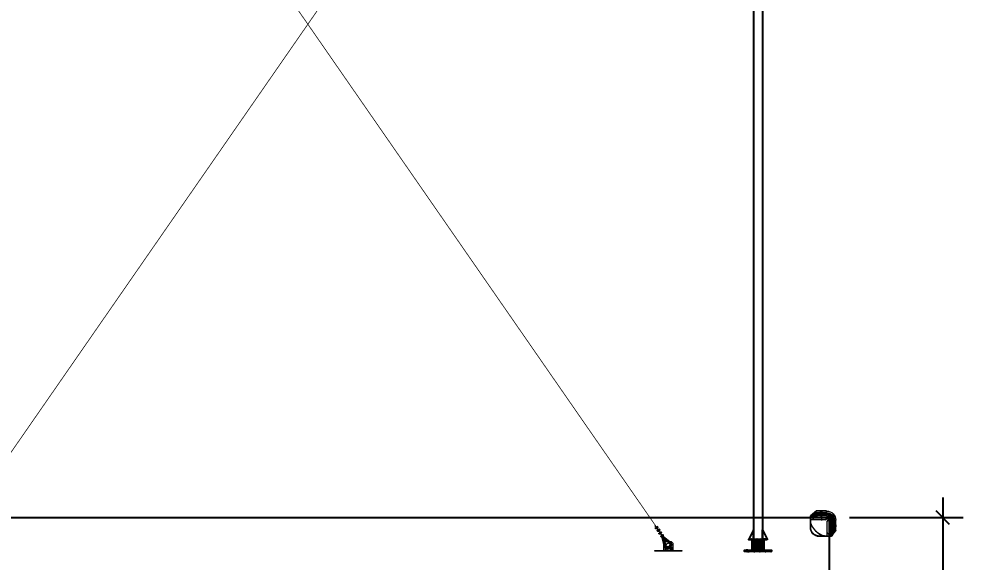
# Model space of a CAD drawing. Header units: millimetres. Extents: x 136606 to 1229059, y 82794 to 127566.
# Drawn here: x 1073406 to 1083883, y 109367 to 115396 of the extents above; entities that cross this region are included whole.
import ezdxf

# ---------------------------------------------------------------- set-up
doc = ezdxf.new("R2010")
doc.units = ezdxf.units.MM
doc.linetypes.add('CENTER', pattern=[0.6, 0.375, -0.075, 0.075, -0.075])
doc.linetypes.add('HIDDEN', pattern=[9.525, 6.35, -3.175])
for name, color, linetype in [('0 @ 1', 7, 'Continuous'), ('HR-pontoon', 161, 'Continuous'), ('护角', 30, 'Continuous'), ('粗实线', 7, 'Continuous')]:
    doc.layers.add(name, color=color, linetype=linetype)
doc.layers.add('扣板', color=7, linetype='Continuous', lineweight=9)
doc.styles.add('hztxt', font='ros1.shx', dxfattribs={"width": 0.8, "bigfont": 'hztxt.shx'})
doc.dimstyles.new('DIM-150', dxfattribs={"dimscale": 150, "dimtxt": 3, "dimasz": 1, "dimexe": 1.5, "dimexo": 1.5, "dimgap": 1, "dimtad": 1, "dimdec": 1, "dimdsep": 46, "dimtxsty": 'hztxt', "dimblk": 'OBLIQUE', "dimcen": 0, "dimdle": 1.5, "dimclrd": 9, "dimclre": 9, "dimclrt": 2, "dimadec": 1, "dimazin": 0, "dimtfac": 1, "dimtdec": 1, "dimtix": 1, "dimtmove": 2, "dimatfit": 3, "dimldrblk": 'ARCHTICK', "dimfxl": 10, "dimtolj": 1, "dimtzin": 0, "dimarcsym": 1})

# ---------------------------------------------------------------- blocks, each defined once
blk = doc.blocks.new('_Oblique')
at = {"color": 0, "linetype": 'ByBlock', "lineweight": -2}
blk.add_line((-0.5, -0.5), (0.5, 0.5), dxfattribs=at)
blk = doc.blocks.new('*D817')
at = {"color": 9, "lineweight": -2, "transparency": 16777216}
for p, q in [((1083658, 110086), (1083658, 106636)), ((1082623, 109861), (1083883, 109861)), ((1082623, 106861), (1083883, 106861))]:
    blk.add_line(p, q, dxfattribs=at)
at = {"layer": 'Defpoints', "color": 0, "transparency": 16777216}
for p in [(1082398, 109861), (1082398, 106861), (1083658, 106861)]:
    blk.add_point(p, dxfattribs=at)
at = {"color": 9, "lineweight": -2, "transparency": 16777216, "xscale": 150, "yscale": 150, "zscale": 150}
for p, rotation in [((1083658, 109861), 90), ((1083658, 106861), 270)]:
    blk.add_blockref('_Oblique', p, dxfattribs=dict(at, rotation=rotation))
at = {"color": 2, "transparency": 16777216, "insert": (1083283, 108361), "char_height": 450, "attachment_point": 5, "rotation": 90, "style": 'hztxt'}
blk.add_mtext('\\A1;3000', dxfattribs=at)
blk = doc.blocks.new('_ArchTick')
at = {"color": 0, "linetype": 'ByBlock', "const_width": 0.15}
blk.add_lwpolyline([(-0.5, -0.5), (0.5, 0.5)], dxfattribs=at)
blk = doc.blocks.new('*U809')
at = {"color": 252}
blk.add_lwpolyline([(-68, 68), (-69, 69)], dxfattribs=at)
blk.add_circle((-68, 68), 1, dxfattribs=at)
blk.add_arc((-38, 38), 42.4, 133.6495, 136.3505, dxfattribs=at)
at = {"layer": '护角', "color": 252, "linetype": 'Continuous', "lineweight": 15}
for p, q in [((-38, 142), (75, 142)), ((-38, 124), (-38, 142)), ((-38, 121), (-38, 124)), ((-38, 124), (95, 124)), ((-38, 112), (-38, 121)), ((-38, 121), (98, 121)), ((-38, 108), (-38, 112)), ((-38, 112), (109, 112)), ((-38, 105), (-38, 108)), ((115, 108), (-38, 108)), ((-38, 105), (115, 105)), ((11, 141), (11, 140)), ((75, 142), (95, 124)), ((98, 124), (78, 140)), ((95, 124), (98, 121)), ((101, 122), (98, 124)), ((98, 121), (109, 112)), ((113, 112), (101, 122)), ((109, 112), (115, 108)), ((118, 107), (113, 112)), ((115, 105), (115, 108)), ((117, 105), (118, 107)), ((117, 105), (135, 90)), ((137, 92), (118, 107)), ((-142, -75), (-142, 38)), ((-124, 38), (-142, 38)), ((-121, 38), (-124, 38)), ((-124, 38), (-124, -95)), ((-112, 38), (-121, 38)), ((-121, 38), (-121, -98)), ((-108, 38), (-112, 38)), ((-112, 38), (-112, -109)), ((-105, 38), (-108, 38)), ((-108, 38), (-108, -115)), ((-105, -115), (-105, 38)), ((-80, 62), (-78, 64)), ((-80, 62), (-71, 53)), ((-78, 64), (-76, 66)), ((-69, 55), (-78, 64)), ((-56, 46), (-76, 66)), ((-71, 53), (-69, 55)), ((-71, 53), (-71, -139)), ((-71, 53), (-68, 53)), ((-58, 44), (-69, 55)), ((-68, -139), (-68, 53)), ((-68, 53), (-42, 24)), ((-64, 78), (-66, 76)), ((-66, 76), (-46, 56)), ((-62, 80), (-64, 78)), ((-64, 78), (-55, 69)), ((-53, 71), (-62, 80)), ((-58, 44), (-56, 46)), ((-53, 71), (-55, 69)), ((-55, 69), (-44, 58)), ((139, 71), (-53, 71)), ((-53, 68), (-53, 71)), ((-53, 68), (139, 68)), ((-24, 42), (-53, 68)), ((-44, 58), (-46, 56)), ((-42, 24), (-42, -139)), ((-24, 42), (139, 42)), ((135, 90), (137, 92)), ((139, 83), (139, 71)), ((139, 83), (142, 83)), ((139, 71), (139, 68)), ((139, 71), (142, 71)), ((139, 68), (139, 42)), ((142, 42), (139, 42)), ((139, 42), (139, -42)), ((142, 71), (142, 83)), ((142, 42), (142, 71)), ((142, -42), (142, 42)), ((-124, -95), (-142, -75)), ((-140, -78), (-124, -98)), ((-121, -98), (-124, -95)), ((-124, -98), (-122, -101)), ((-122, -101), (-112, -113)), ((-112, -109), (-121, -98)), ((142, -42), (139, -42)), ((-108, -115), (-112, -109)), ((-112, -113), (-107, -118)), ((-105, -115), (-108, -115)), ((-105, -117), (-107, -118)), ((-107, -118), (-92, -137)), ((-90, -135), (-105, -117)), ((-90, -135), (-92, -137)), ((-71, -139), (-83, -139)), ((-83, -139), (-83, -142)), ((-83, -142), (-71, -142)), ((-71, -139), (-71, -142)), ((-68, -139), (-71, -139)), ((-71, -142), (-42, -142)), ((-42, -139), (-68, -139)), ((-42, -142), (-42, -139)), ((42, -139), (-42, -139)), ((-42, -142), (42, -142)), ((42, -142), (42, -139))]:
    blk.add_line(p, q, dxfattribs=at)
at = {"layer": '护角', "color": 252, "linetype": 'HIDDEN', "lineweight": 0}
for p, q in [((-38, 119), (101, 119)), ((-38, 119), (-38, 114)), ((-38, 114), (-38, 91)), ((-38, 114), (106, 114)), ((12, 139), (12, 140)), ((12, 139), (12, 139)), ((12, 99), (12, 139)), ((32, 139), (32, 99)), ((67, 102), (67, 110)), ((67, 110), (67, 110)), ((72, 115), (72, 103)), ((72, 115), (101, 115)), ((72, 103), (72, 115)), ((72, 115), (100, 115)), ((72, 115), (72, 115)), ((101, 119), (75, 142)), ((101, 115), (100, 115)), ((106, 114), (101, 119)), ((118, 103), (101, 115)), ((101, 115), (118, 103)), ((134, 91), (106, 114)), ((-119, 38), (-119, -101)), ((-119, 38), (-114, 38)), ((-114, 38), (-114, -106)), ((-114, 38), (-91, 38)), ((-91, 38), (-91, -134)), ((-91, 38), (-86, 38)), ((-86, 38), (-86, -136)), ((-38, 91), (134, 91)), ((-38, 91), (-38, 86)), ((-38, 86), (136, 86)), ((32, 99), (12, 99)), ((12, 49), (13, 50)), ((12, 49), (12, 48)), ((13, 49), (12, 48)), ((12, 48), (12, 48)), ((16, 44), (12, 48)), ((12, 48), (16, 44)), ((13, 48), (12, 48)), ((12, 48), (13, 48)), ((31, 98), (13, 98)), ((13, 49), (13, 50)), ((13, 49), (13, 50)), ((13, 49), (14, 49)), ((14, 49), (13, 49)), ((13, 49), (13, 49)), ((13, 49), (13, 49)), ((13, 49), (14, 49)), ((14, 49), (13, 48)), ((14, 47), (13, 48)), ((14, 47), (13, 48)), ((13, 48), (13, 48)), ((13, 48), (16, 45)), ((14, 47), (14, 47)), ((15, 48), (15, 47)), ((16, 47), (15, 47)), ((15, 47), (15, 46)), ((15, 47), (15, 47)), ((15, 47), (15, 47)), ((16, 47), (15, 47)), ((15, 47), (17, 45)), ((15, 47), (15, 47)), ((15, 47), (15, 47)), ((15, 47), (15, 47)), ((15, 47), (15, 47)), ((15, 47), (15, 47)), ((16, 45), (15, 46)), ((15, 46), (15, 46)), ((16, 45), (15, 46)), ((27, 97), (16, 97)), ((16, 69), (16, 97)), ((27, 69), (16, 69)), ((16, 48), (16, 48)), ((16, 48), (16, 48)), ((18, 47), (16, 48)), ((16, 48), (18, 47)), ((16, 48), (16, 48)), ((16, 47), (16, 48)), ((16, 47), (16, 47)), ((16, 47), (18, 46)), ((18, 46), (16, 47)), ((16, 47), (16, 47)), ((18, 47), (16, 47)), ((16, 47), (18, 47)), ((17, 45), (16, 45)), ((17, 44), (16, 45)), ((16, 44), (16, 45)), ((16, 44), (16, 45)), ((16, 44), (16, 45)), ((16, 45), (16, 45)), ((16, 45), (16, 45)), ((16, 45), (16, 45)), ((16, 44), (16, 44)), ((17, 44), (16, 44)), ((17, 44), (17, 44)), ((18, 47), (18, 47)), ((18, 47), (18, 47)), ((18, 47), (18, 46)), ((18, 47), (18, 46)), ((18, 47), (18, 47)), ((18, 47), (18, 46)), ((18, 46), (18, 46)), ((18, 46), (18, 46)), ((18, 46), (19, 46)), ((18, 46), (18, 46)), ((19, 46), (18, 46)), ((27, 97), (27, 69)), ((67, 71), (67, 102)), ((72, 103), (72, 71)), ((72, 103), (118, 103)), ((72, 68), (72, 71)), ((72, 71), (139, 71)), ((72, 71), (72, 68)), ((137, 81), (99, 43)), ((135, 89), (118, 103)), ((134, 90), (134, 91)), ((140, 88), (136, 86)), ((136, 3), (137, 81)), ((137, 81), (137, 83)), ((142, 83), (137, 83)), ((142, 81), (137, 81)), ((139, 71), (139, 82)), ((139, 68), (139, 71)), ((139, 71), (139, 68)), ((-142, -75), (-119, -101)), ((-139, -12), (-99, -12)), ((-99, -32), (-139, -32)), ((-119, -101), (-114, -106)), ((-103, -72), (-115, -72)), ((-115, -72), (-115, -72)), ((-115, -72), (-115, -101)), ((-115, -72), (-103, -72)), ((-115, -100), (-115, -72)), ((-115, -101), (-115, -100)), ((-115, -101), (-103, -118)), ((-103, -118), (-115, -101)), ((-110, -67), (-102, -67)), ((-110, -67), (-110, -67)), ((-71, -72), (-103, -72)), ((-103, -72), (-103, -118)), ((-102, -67), (-71, -67)), ((-99, -32), (-99, -12)), ((-98, -13), (-98, -31)), ((-97, -27), (-97, -16)), ((-97, -16), (-69, -16)), ((-69, -27), (-97, -27)), ((-43, -99), (-81, -137)), ((-71, -72), (-68, -72)), ((-71, -139), (-71, -72)), ((-71, -72), (-68, -72)), ((-69, -16), (-69, -27)), ((-114, -106), (-91, -134)), ((-103, -118), (-89, -135)), ((-91, -134), (-90, -134)), ((-86, -136), (-88, -140)), ((-83, -137), (-83, -142)), ((-83, -137), (-81, -137)), ((-82, -139), (-71, -139)), ((-81, -137), (-3, -136)), ((-81, -137), (-81, -142)), ((-71, -139), (-68, -139)), ((-68, -139), (-71, -139))]:
    blk.add_line(p, q, dxfattribs=at)
at = {"layer": '护角', "color": 252, "linetype": 'HIDDEN', "lineweight": 0, "flags": 128}
for points in [[(109, 115), (109, 115), (108, 115), (108, 115), (108, 115), (107, 115), (107, 114), (106, 114), (106, 114)], [(72, 103), (71, 103), (70, 103), (69, 103), (68, 103), (67, 103), (67, 103), (67, 102), (67, 102)], [(72, 103), (71, 103), (70, 103), (69, 103), (68, 103), (67, 103), (67, 103), (67, 102), (67, 102)], [(137, 92), (137, 92), (136, 92), (136, 92), (136, 92), (135, 92), (135, 92), (134, 91), (134, 91)], [(137, 92), (137, 92), (137, 92), (136, 92), (136, 92), (135, 92), (135, 91), (134, 91), (134, 90)], [(-102, -67), (-102, -67), (-103, -67), (-103, -67), (-103, -68), (-103, -69), (-103, -70), (-103, -71), (-103, -72)], [(-102, -67), (-102, -67), (-103, -67), (-103, -67), (-103, -68), (-103, -69), (-103, -70), (-103, -71), (-103, -72)], [(-114, -106), (-114, -106), (-114, -107), (-115, -107), (-115, -108), (-115, -108), (-115, -108), (-115, -109), (-115, -109)], [(-91, -134), (-91, -134), (-92, -135), (-92, -135), (-92, -136), (-92, -136), (-92, -136), (-92, -137), (-92, -137)], [(-90, -134), (-91, -134), (-91, -135), (-92, -135), (-92, -136), (-92, -136), (-92, -137), (-92, -137), (-92, -137)]]:
    blk.add_lwpolyline(points, dxfattribs=at)
at = {"layer": '护角', "color": 252, "linetype": 'HIDDEN', "lineweight": 0}
for radius in [5.15, 5.45, 4.85, 4.21, 4.51, 3.91]:
    blk.add_circle((15, 47), radius, dxfattribs=at)
at = {"layer": '护角', "color": 252, "linetype": 'Continuous', "lineweight": 15}
for centre, radius, start, end in [((-38, 38), 103, 90, 180), ((-38, 38), 85.9, 90, 180), ((-38, 38), 82.8, 90, 180), ((-38, 38), 73.2, 90, 180), ((-38, 38), 70, 90, 180), ((-38, 38), 67, 90, 180), ((75, 137), 5, 50.7935, 89.4152), ((96, 121), 3.51, 52.875, 107.3336), ((100, 119), 2.82, 63.8843, 133.0382), ((111, 110), 2.82, 63.8843, 133.0382), ((115, 103), 5, 50.7935, 90), ((115, 103), 2, 50.7935, 90), ((-71, 71), 13, 45, 225), ((-71, 71), 10, 45, 225), ((-71, 71), 7, 45, 225), ((-71, 53), 3, 360, 45), ((-53, 71), 3, 225, 270), ((130, 83), 9, 360, 50.7935), ((130, 83), 12, 360, 50.7935), ((139, 71), 3, 270, 360), ((-137, -75), 5, 181.2188, 219.2065), ((-121, -96), 3.51, 162.6664, 217.125), ((-119, -100), 2.82, 136.9618, 206.1157), ((42, -42), 97, 270, 360), ((42, -42), 100, 270, 360), ((-110, -111), 2.82, 136.9618, 206.1157), ((-103, -115), 5, 180, 219.2065), ((-103, -115), 2, 180, 219.2065), ((-83, -130), 12, 219.2065, 270), ((-83, -130), 9, 219.2065, 270), ((-71, -139), 3, 270, 360)]:
    blk.add_arc(centre, radius, start, end, dxfattribs=at)
at = {"layer": '护角', "color": 252, "linetype": 'HIDDEN', "lineweight": 0}
for centre, radius, start, end in [((-38, 38), 80.9, 90, 180), ((-38, 38), 75.1, 90, 180), ((72, 110), 5, 89.9482, 179.9481), ((72, 110), 5, 90, 180), ((100, 118), 3, 272.9088, 50.7935), ((102, 116), 3.28, 53.9818, 112.1193), ((101, 118), 3, 270.2104, 50.5462), ((113, 108), 6.12, 311.2821, 345.8251), ((-38, 38), 52.2, 90, 180), ((-38, 38), 47.5, 90, 180), ((13, 99), 1, 180, 270), ((13, 48), 0.6, 135, 225), ((13, 48), 0.3, 135, 225), ((14, 49), 0.6, 131.1277, 135), ((14, 48), 0.3, 135, 225), ((14, 49), 0.3, 131.1277, 135), ((14, 48), 0.6, 135, 225), ((15, 47), 0.3, 225, 315), ((15, 47), 0.6, 225, 315), ((15, 97), 1, 360, 90), ((15, 69), 1, 270, 360), ((16, 47), 0.3, 70.928, 135), ((15, 47), 0.3, 135, 225), ((15, 47), 0.6, 135, 225), ((16, 47), 0.6, 70.928, 135), ((16, 48), 0.3, 160.125, 251.2356), ((16, 48), 0.6, 160.125, 251.2356), ((16, 45), 0.3, 315, 45), ((16, 45), 0.3, 225, 315), ((16, 45), 0.6, 225, 315), ((16, 45), 0.6, 315, 45), ((18, 47), 0.3, 315, 71.2356), ((18, 47), 0.6, 315, 71.2356), ((18, 47), 0.3, 250.928, 315), ((18, 47), 0.6, 250.928, 315), ((28, 97), 1, 90, 180), ((28, 69), 1, 180, 270), ((31, 99), 1, 270, 360), ((64, 71), 3, 270, 360), ((131, 94), 6.12, 311.2821, 345.8251), ((130, 82), 9, 360, 50.7935), ((130, 83), 7, 360, 27.2388), ((138, -16), 19.7, 78.4209, 94.0593), ((94, -110), 121, 68.9921, 69.5215), ((138, 116), 113, 269.5052, 271.6792), ((139, 85), 3.55, 258.6309, 310.3907), ((139, 74), 3.55, 258.6309, 310.3907), ((-118, -100), 3, 219.2065, 357.2053), ((-116, -102), 3.28, 157.8807, 216.0182), ((-118, -101), 3, 219.4538, 359.7896), ((-110, -72), 5, 90.0519, 180.0518), ((-110, -72), 5, 90, 180), ((-99, -13), 1, 360, 90), ((-99, -31), 1, 270, 360), ((-97, -15), 1, 180, 270), ((-97, -28), 1, 90, 180), ((-71, -64), 3, 270, 360), ((-69, -15), 1, 270, 360), ((-69, -28), 1, 360, 90), ((138, -20), 21.8, 267.3954, 278.8489), ((-108, -113), 6.12, 284.1749, 318.7179), ((-94, -131), 6.12, 284.1749, 318.7179), ((-82, -130), 9, 219.2065, 270), ((-83, -130), 7, 242.7612, 270), ((-85, -139), 3.55, 319.6093, 11.3691), ((-74, -139), 3.55, 319.6093, 11.3691), ((16, -138), 19.7, 175.9407, 191.5791), ((110, -94), 121, 200.4785, 201.0079), ((-116, -138), 113, 358.3208, 0.4948), ((20, -138), 21.8, 351.1511, 2.6046)]:
    blk.add_arc(centre, radius, start, end, dxfattribs=at)
at = {"layer": '护角', "color": 252, "linetype": 'HIDDEN', "lineweight": 0, "extrusion": (0, 0, -1)}
for centre, major_axis, start_param, end_param in [((72, 71), (5, 0), 1.570796, 3.141593), ((72, 71), (5, 0), 1.570796, 3.141593), ((-71, -72), (0, 5), 0, 1.570796), ((-71, -72), (0, 5), 0, 1.570796)]:
    blk.add_ellipse(centre, major_axis=major_axis, ratio=0.155291, start_param=start_param, end_param=end_param, dxfattribs=at)
at = {"layer": '护角', "color": 252, "linetype": 'Continuous', "lineweight": 15}
for points, knots in [([(32, 141), (32, 141), (31, 141), (29, 141), (26, 141), (23, 141), (19, 141), (15, 141), (13, 141), (11, 141), (11, 141), (11, 141)], [0, 0, 0, 0, 0.0291215, 0.1682644, 0.30651, 0.444267, 0.5819582, 0.7197998, 0.8579004, 0.9963449, 1, 1, 1, 1]), ([(11, 140), (11, 140), (11, 140), (12, 140), (12, 140), (12, 140)], [0, 0, 0, 0, 0.396325, 0.970782, 1, 1, 1, 1]), ([(11, 140), (12, 140), (13, 139), (16, 139), (19, 138), (23, 138), (27, 139), (29, 139), (31, 139), (32, 140), (32, 140)], [0, 0, 0, 0, 0.123491, 0.262691, 0.400101, 0.534841, 0.66819, 0.802628, 0.939755, 1, 1, 1, 1]), ([(11, 140), (11, 140), (11, 140), (11, 140), (11, 140), (11, 140)], [0, 0, 0, 0, 0.053701, 0.903462, 1, 1, 1, 1]), ([(12, 140), (12, 140), (12, 140), (14, 140), (16, 140), (19, 140), (23, 140), (26, 140), (29, 140), (31, 140), (32, 140), (31, 139), (31, 139)], [0, 0, 0, 0, 0.0428748, 0.1572186, 0.2714708, 0.3857156, 0.499944, 0.6141782, 0.7286369, 0.8436234, 0.9586578, 1, 1, 1, 1]), ([(32, 140), (32, 140), (33, 140), (33, 140), (32, 141), (32, 141)], [0, 0, 0, 0, 0.282819, 0.61138, 1, 1, 1, 1]), ([(32, 140), (32, 140), (32, 140), (32, 140), (32, 140)], [0, 0, 0, 0, 0.702971, 1, 1, 1, 1]), ([(-58, 44), (-57, 43), (-57, 42), (-55, 41), (-55, 40), (-53, 38), (-51, 36), (-49, 33), (-47, 31), (-46, 28), (-45, 28), (-44, 26), (-44, 26), (-43, 25), (-43, 25), (-42, 24)], [0, 0, 0, 0, 0.125, 0.125, 0.25, 0.25, 0.5, 0.5, 0.75, 0.75, 0.875, 0.875, 0.9375, 0.9375, 1, 1, 1, 1]), ([(-56, 46), (-55, 45), (-54, 44), (-53, 43), (-52, 42), (-51, 39), (-49, 37), (-47, 34), (-46, 32), (-45, 29), (-44, 28), (-44, 26), (-43, 26), (-43, 25), (-43, 25), (-43, 24), (-42, 24)], [0, 0, 0, 0, 0.125, 0.125, 0.25, 0.25, 0.5, 0.5, 0.75, 0.75, 0.875, 0.875, 0.9375, 0.96875, 0.96875, 1, 1, 1, 1]), ([(-46, 56), (-45, 55), (-44, 54), (-43, 53), (-42, 52), (-39, 51), (-37, 49), (-34, 47), (-32, 46), (-29, 45), (-28, 44), (-26, 44), (-26, 43), (-25, 43), (-25, 43), (-24, 43), (-24, 42)], [0, 0, 0, 0, 0.125, 0.125, 0.25, 0.25, 0.5, 0.5, 0.75, 0.75, 0.875, 0.875, 0.9375, 0.96875, 0.96875, 1, 1, 1, 1]), ([(-44, 58), (-43, 57), (-42, 57), (-41, 55), (-40, 55), (-38, 53), (-36, 51), (-33, 49), (-31, 47), (-28, 46), (-28, 45), (-26, 44), (-26, 44), (-25, 43), (-25, 43), (-24, 42)], [0, 0, 0, 0, 0.125, 0.125, 0.25, 0.25, 0.5, 0.5, 0.75, 0.75, 0.875, 0.875, 0.9375, 0.9375, 1, 1, 1, 1]), ([(-141, -11), (-141, -11), (-141, -12), (-141, -15), (-141, -18), (-141, -22), (-141, -25), (-141, -29), (-141, -31), (-141, -31), (-141, -31)], [0, 0, 0, 0, 0.1381281, 0.2751236, 0.4112387, 0.5470574, 0.6829065, 0.8189532, 0.9552806, 1, 1, 1, 1]), ([(-140, -11), (-140, -11), (-140, -11), (-140, -10), (-140, -11), (-141, -11)], [0, 0, 0, 0, 0.087697, 0.4518, 1, 1, 1, 1]), ([(-141, -31), (-141, -32), (-141, -32), (-140, -33), (-140, -33)], [0, 0, 0, 0, 0.539072, 1, 1, 1, 1]), ([(-140, -12), (-140, -12), (-140, -11), (-140, -11), (-140, -11)], [0, 0, 0, 0, 0.55929, 1, 1, 1, 1]), ([(-140, -32), (-140, -32), (-139, -31), (-139, -29), (-139, -26), (-138, -22), (-138, -19), (-139, -15), (-139, -13), (-140, -12), (-140, -11)], [0, 0, 0, 0, 0.072227, 0.210773, 0.348693, 0.4843, 0.617475, 0.750147, 0.884686, 1, 1, 1, 1]), ([(-139, -32), (-139, -31), (-140, -31), (-140, -30), (-140, -28), (-140, -25), (-140, -22), (-140, -18), (-140, -15), (-140, -13), (-140, -12), (-139, -12), (-139, -12)], [0, 0, 0, 0, 0.061735, 0.169166, 0.276203, 0.383335, 0.490458, 0.597566, 0.704777, 0.812477, 0.920905, 1, 1, 1, 1]), ([(-140, -32), (-140, -32), (-140, -32), (-140, -32), (-140, -32)], [0, 0, 0, 0, 0.361174, 1, 1, 1, 1]), ([(-140, -33), (-140, -33), (-140, -33), (-140, -32), (-140, -32)], [0, 0, 0, 0, 0.473442, 1, 1, 1, 1])]:
    blk.add_open_spline(points, degree=3, knots=knots, dxfattribs=at)
at = {"layer": '护角', "color": 252, "linetype": 'HIDDEN', "lineweight": 0}
for points, knots in [([(31, 139), (31, 139), (32, 139), (31, 139), (29, 138), (26, 138), (23, 137), (19, 137), (16, 138), (14, 138), (12, 139), (12, 139), (12, 139)], [0, 0, 0, 0, 0.033437, 0.143125, 0.251235, 0.357374, 0.462741, 0.569231, 0.677792, 0.787655, 0.897334, 1, 1, 1, 1]), ([(137, 3), (136, -1), (134, -5), (131, -13), (129, -17), (123, -28), (119, -35), (113, -44), (111, -46), (109, -49), (108, -51), (104, -56), (101, -60), (93, -69), (88, -76), (76, -88), (69, -93), (61, -100), (59, -101), (56, -104), (54, -105), (49, -109), (46, -112), (35, -119), (28, -123), (17, -129), (13, -131), (5, -134), (1, -136), (-3, -137)], [0, 0, 0, 0, 0.0625, 0.0625, 0.125, 0.125, 0.25, 0.25, 0.28125, 0.28125, 0.3125, 0.3125, 0.375, 0.375, 0.5, 0.5, 0.625, 0.625, 0.65625, 0.65625, 0.6875, 0.6875, 0.75, 0.75, 0.875, 0.875, 0.9375, 0.9375, 1, 1, 1, 1]), ([(-3, -136), (1, -135), (5, -133), (12, -130), (16, -128), (27, -122), (34, -117), (45, -110), (48, -108), (54, -104), (55, -103), (59, -100), (60, -99), (68, -92), (75, -87), (87, -75), (92, -68), (100, -59), (103, -55), (107, -50), (108, -49), (110, -45), (112, -43), (117, -35), (122, -27), (128, -16), (130, -12), (133, -5), (135, -1), (136, 3)], [0, 0, 0, 0, 0.0625, 0.0625, 0.125, 0.125, 0.25, 0.25, 0.3125, 0.3125, 0.34375, 0.34375, 0.375, 0.375, 0.5, 0.5, 0.625, 0.625, 0.6875, 0.6875, 0.71875, 0.71875, 0.75, 0.75, 0.875, 0.875, 0.9375, 0.9375, 1, 1, 1, 1]), ([(16, 48), (16, 48), (16, 48), (16, 48), (16, 48), (16, 49), (16, 49), (16, 49), (16, 49), (16, 50), (15, 50), (15, 50), (15, 50), (15, 50), (15, 50), (14, 50), (14, 50), (14, 50), (14, 50), (14, 50), (13, 50), (13, 49)], [0, 0, 0, 0, 0.0625, 0.0625, 0.125, 0.125, 0.25, 0.25, 0.375, 0.375, 0.5, 0.5, 0.625, 0.625, 0.6875, 0.6875, 0.75, 0.75, 0.875, 0.875, 1, 1, 1, 1]), ([(13, 50), (13, 50), (13, 50), (14, 50), (14, 50), (14, 50), (14, 50), (15, 50), (15, 50), (15, 50), (15, 50), (15, 50), (15, 50), (16, 50), (16, 50), (16, 50), (16, 49), (16, 49), (16, 49), (17, 49), (17, 49), (17, 48), (17, 48), (16, 48), (16, 48), (16, 48)], [0, 0, 0, 0, 0.125, 0.125, 0.25, 0.25, 0.3125, 0.3125, 0.375, 0.375, 0.4375, 0.4375, 0.5, 0.5, 0.625, 0.625, 0.75, 0.75, 0.8125, 0.8125, 0.875, 0.875, 0.9375, 0.9375, 1, 1, 1, 1]), ([(13, 49), (14, 49), (14, 49), (14, 49), (14, 50), (15, 50), (15, 50), (15, 50), (15, 49), (15, 49), (15, 49), (15, 49), (15, 49), (16, 49), (16, 49), (16, 49), (16, 49), (16, 48), (16, 48), (16, 48), (16, 48), (16, 48), (16, 48), (15, 47)], [0, 0, 0, 0, 0.125, 0.125, 0.25, 0.25, 0.375, 0.375, 0.4375, 0.4375, 0.5, 0.5, 0.5625, 0.5625, 0.625, 0.625, 0.75, 0.75, 0.8125, 0.8125, 0.875, 0.875, 1, 1, 1, 1]), ([(14, 49), (14, 49), (14, 49), (14, 49), (14, 49), (13, 49)], [0, 0, 0, 0, 0.5, 0.5, 1, 1, 1, 1]), ([(16, 48), (16, 48), (16, 48), (16, 48), (16, 48), (16, 49), (16, 49), (16, 49), (16, 49), (16, 49), (16, 49), (15, 49), (15, 50), (15, 50), (15, 50), (15, 50), (15, 50), (14, 50), (14, 50), (14, 50), (14, 50), (14, 49), (14, 49), (14, 49)], [0, 0, 0, 0, 0.0625, 0.0625, 0.125, 0.125, 0.1875, 0.1875, 0.25, 0.25, 0.375, 0.375, 0.5, 0.5, 0.625, 0.625, 0.6875, 0.6875, 0.75, 0.75, 0.875, 0.875, 1, 1, 1, 1]), ([(15, 48), (15, 48), (16, 48), (16, 49), (15, 49), (15, 49), (14, 49), (14, 49), (14, 49)], [0, 0, 0, 0, 0.584766, 1.113025, 1.62346, 2.135622, 2.635187, 3.297107, 3.297107, 3.297107, 3.297107]), ([(15, 48), (15, 48), (15, 48), (15, 48), (15, 47), (15, 47)], [0, 0, 0, 0, 0.5, 0.5, 1, 1, 1, 1]), ([(136, 86), (136, 87), (135, 88), (135, 89), (135, 89), (134, 90), (134, 90), (134, 90)], [0, 0, 0, 0, 0.5, 0.5, 0.75, 0.75, 1, 1, 1, 1]), ([(137, -42), (137, -34), (137, -27), (137, -12), (137, -5), (137, 3)], [0, 0, 0, 0, 0.5, 0.5, 1, 1, 1, 1]), ([(-139, -12), (-139, -12), (-139, -12), (-139, -12), (-138, -13), (-138, -16), (-137, -19), (-137, -22), (-138, -26), (-138, -29), (-139, -31), (-139, -31), (-139, -32), (-139, -32)], [0, 0, 0, 0, 0.029096, 0.100499, 0.208078, 0.313667, 0.4179, 0.522575, 0.629146, 0.737451, 0.846096, 0.953928, 1, 1, 1, 1]), ([(42, -137), (45, -137), (48, -137), (54, -136), (57, -136), (62, -135), (64, -135), (67, -134), (68, -133), (73, -132), (75, -131), (81, -129), (84, -127), (88, -125), (90, -124), (92, -123), (94, -122), (97, -119), (100, -117), (105, -113), (107, -111), (111, -107), (114, -105), (116, -102), (117, -101), (117, -100), (118, -99), (119, -97), (120, -96), (123, -92), (124, -89), (127, -84), (129, -81), (131, -77), (131, -75), (132, -73), (132, -72), (133, -71), (133, -70), (134, -66), (135, -63), (136, -57), (136, -54), (137, -48), (137, -45), (137, -42)], [0, 0, 0, 0, 0.0625, 0.0625, 0.125, 0.125, 0.15625, 0.15625, 0.1875, 0.1875, 0.25, 0.25, 0.3125, 0.3125, 0.34375, 0.34375, 0.375, 0.375, 0.4375, 0.4375, 0.5, 0.5, 0.5625, 0.5625, 0.578125, 0.578125, 0.59375, 0.59375, 0.625, 0.625, 0.6875, 0.6875, 0.75, 0.75, 0.78125, 0.78125, 0.796875, 0.796875, 0.8125, 0.8125, 0.875, 0.875, 0.9375, 0.9375, 1, 1, 1, 1]), ([(-90, -134), (-90, -134), (-90, -134), (-89, -135), (-89, -135), (-88, -135), (-87, -136), (-86, -136)], [0, 0, 0, 0, 0.25, 0.25, 0.5, 0.5, 1, 1, 1, 1]), ([(-3, -137), (5, -137), (12, -137), (27, -137), (34, -137), (42, -137)], [0, 0, 0, 0, 0.5, 0.5, 1, 1, 1, 1])]:
    blk.add_open_spline(points, degree=3, knots=knots, dxfattribs=at)
blk = doc.blocks.new('*U810')
at = {"color": 0, "linetype": 'ByBlock', "lineweight": -2, "transparency": 16777216}
blk.add_blockref('*U809', (0, 0), dxfattribs=at)
blk = doc.blocks.new('*U802')
blk.add_blockref('*U810', (0, 1432))
blk = doc.blocks.new('*U803')
at = {"color": 0, "linetype": 'ByBlock', "lineweight": -2, "transparency": 16777216}
blk.add_blockref('*U802', (0, 0), dxfattribs=at)
blk = doc.blocks.new('支座')
at = {"layer": '扣板', "color": 7}
blk.add_line((13512, 4747, 0), (13512, 5047, 0), dxfattribs=at)
at = {"layer": '扣板', "color": 7, "elevation": 0}
for points in [[(13512, 4747), (13512, 5047), (13520, 5047), (13520, 4747)], [(13600, 4947), (13620, 4927), (13620, 4867), (13600, 4847), (13520, 4847), (13520, 4947)], [(13560, 4932), (13520, 4932), (13520, 4922), (13560, 4922)], [(13560, 4862), (13520, 4862), (13520, 4872), (13560, 4872)]]:
    blk.add_lwpolyline(points, close=True, dxfattribs=at)
at = {"layer": '扣板', "color": 7}
blk.add_circle((13575, 4897, 0), 25, dxfattribs=at)
blk = doc.blocks.new('*U1696')
h = blk.add_hatch()
h.set_pattern_fill('ANSI35', color=4, angle=180)
h.set_pattern_definition([(225, (43212.285, 45564.743), (4.49012806, -4.49012806), []), (225, (43207.795, 45564.743), (4.49012806, -4.49012806), [7.9375, -1.5875, 0, -1.5875])])
h.paths.add_polyline_path([(24, -89), (36, -89), (36, -67), (24, -67)])
h.paths.add_polyline_path([(24, -31), (36, -31), (36, 11), (24, 11)])
h.paths.add_polyline_path([(-100, 11), (100, 11), (100, 21), (-100, 21)])
h.paths.add_polyline_path([(-36, -31), (-24, -31), (-24, 11), (-36, 11)])
h.paths.add_polyline_path([(-36, -89), (-24, -89), (-24, -67), (-36, -67)])
h = blk.add_hatch()
h.set_pattern_fill('ANSI35', color=4, angle=180)
h.set_pattern_definition([(225, (-344287.005, -129412.7357), (4.49012806, -4.49012806), []), (225, (-344291.495, -129412.7357), (4.49012806, -4.49012806), [7.9375, -1.5875, 0, -1.5875])])
h.paths.add_polyline_path([(-129, -116), (-150, -116), (-150, -104), (-129, -104)])
h.paths.add_polyline_path([(111, -116), (-111, -116), (-111, -104), (111, -104)])
h.paths.add_polyline_path([(150, -116), (129, -116), (129, -104), (150, -104)])
h.paths.add_polyline_path([(66, -104), (54, -104), (54, -67), (66, -67)])
h.paths.add_polyline_path([(66, -31), (54, -31), (54, -4), (66, -4)])
h.paths.add_polyline_path([(6, -31), (-6, -31), (-6, -4), (6, -4)])
h.paths.add_polyline_path([(6, -104), (-6, -104), (-6, -67), (6, -67)])
h.paths.add_polyline_path([(-54, -104), (-66, -104), (-66, -67), (-54, -67)])
h.paths.add_polyline_path([(-54, -31), (-66, -31), (-66, -4), (-54, -4)])
at = {"color": 4}
for points in [[(100, 11), (-100, 11), (-100, 21), (100, 21), (100, 11)], [(-36, -89), (-36, 11), (-24, 11), (-24, -89), (-36, -89)], [(24, -89), (24, 11), (36, 11), (36, -89), (24, -89)], [(150, -116), (-150, -116), (-150, -104), (150, -104), (150, -116)], [(-66, -104), (-66, -4), (-54, -4), (-54, -104), (-66, -104)], [(-6, -104), (-6, -4), (6, -4), (6, -104), (-6, -104)], [(54, -104), (54, -4), (66, -4), (66, -104), (54, -104)]]:
    blk.add_lwpolyline(points, dxfattribs=at)
at = {"layer": 'Defpoints', "color": 4}
for points in [[(-100, 21), (-50, 21), (-50, 121), (-100, 21)], [(100, 21), (50, 21), (50, 121), (100, 21)]]:
    blk.add_lwpolyline(points, dxfattribs=at)
at = {"layer": 'Defpoints', "color": 4, "linetype": 'CENTER', "ltscale": 2}
for points in [[(-129, -116), (-111, -116), (-111, -104), (-129, -104)], [(-66, -31), (-54, -31), (-54, -67), (-66, -67)], [(-36, -31), (-24, -31), (-24, -67), (-36, -67)], [(-6, -31), (6, -31), (6, -67), (-6, -67)], [(24, -31), (36, -31), (36, -67), (24, -67)], [(54, -31), (66, -31), (66, -67), (54, -67)], [(129, -116), (111, -116), (111, -104), (129, -104)]]:
    blk.add_lwpolyline(points, close=True, dxfattribs=at)
for points in [[(-120, -99), (-120, -111), (-120, -121)], [(-66, -49), (66, -49)], [(-66, -49), (66, -49)], [(120, -99), (120, -111), (120, -121)]]:
    blk.add_lwpolyline(points, dxfattribs=at)
blk = doc.blocks.new('*U1710')
at = {"layer": '粗实线', "color": 0, "linetype": 'ByBlock', "lineweight": -2, "transparency": 16777216}
blk.add_blockref('*U1696', (0, 0), dxfattribs=at)
blk = doc.blocks.new('*U1708')
at = {"color": 1, "const_width": 8.4}
blk.add_lwpolyline([(3969, 5733), (-3982, -5736)], dxfattribs=at)
blk = doc.blocks.new('*U1709')
at = {"color": 0, "linetype": 'ByBlock', "lineweight": -2, "transparency": 16777216}
blk.add_blockref('*U1708', (0, 0), dxfattribs=at)
blk = doc.blocks.new('*U10')
at = {"color": 7, "linetype": 'Continuous', "lineweight": 15}
for p, q in [((-9, 9), (-10, 8)), ((-10, 8), (-10, 1)), ((-10, 1), (-9, 0)), ((-9, 9), (9, 9)), ((-9, 0), (9, 0)), ((-5, 8), (-5, 1)), ((5, 8), (5, 1)), ((10, 8), (9, 9)), ((9, 0), (10, 1)), ((10, 8), (10, 1))]:
    blk.add_line(p, q, dxfattribs=at)
for centre, start, end in [((0, -8), 72.4233, 107.5767), ((0, 17), 252.4233, 287.5767)]:
    blk.add_arc(centre, 17.2, start, end, dxfattribs=at)
for points, knots in [([(-10, 8), (-10, 9), (-9, 9), (-8, 9), (-7, 9), (-6, 9), (-6, 9), (-5, 8)], [0, 0, 0, 0, 0.264534, 0.399289, 0.53507, 0.765405, 1, 1, 1, 1]), ([(-5, 1), (-6, 1), (-6, 0), (-7, 0), (-8, 0), (-9, 0), (-10, 1), (-10, 1)], [0, 0, 0, 0, 0.264534, 0.399289, 0.53507, 0.765405, 1, 1, 1, 1]), ([(5, 8), (6, 9), (6, 9), (7, 9), (8, 9), (9, 9), (10, 9), (10, 8)], [0, 0, 0, 0, 0.264536, 0.399814, 0.535067, 0.765403, 1, 1, 1, 1]), ([(10, 1), (10, 1), (9, 0), (8, 0), (7, 0), (6, 0), (6, 1), (5, 1)], [0, 0, 0, 0, 0.264536, 0.399814, 0.535067, 0.765403, 1, 1, 1, 1])]:
    blk.add_open_spline(points, degree=3, knots=knots, dxfattribs=at)
blk = doc.blocks.new('A$C72EA2C7E')
blk.add_line((-8, -6), (8, -6))
at = {"color": 7, "linetype": 'Continuous', "lineweight": 15}
for p, q in [((-5, -40), (-5, -6)), ((-4, -41), (-5, -40)), ((5, -40), (-5, -40)), ((-4, -41), (5, -41)), ((5, -6), (5, -40)), ((5, -40), (5, -41))]:
    blk.add_line(p, q, dxfattribs=at)
at = {"color": 7, "linetype": 'Continuous', "lineweight": 0}
for p, q in [((-4, -41), (-4, -6)), ((5, -41), (5, -6))]:
    blk.add_line(p, q, dxfattribs=at)
blk.add_arc((0, -8), 8, 17.4862, 162.5138)
at = {"extrusion": (0, 0, -1), "xscale": 0.9999974999999999, "yscale": 0.9999974999999999, "zscale": -0.9999974999999999}
blk.add_blockref('*U10', (0, -39), dxfattribs=at)
blk = doc.blocks.new('*U1712')
h = blk.add_hatch(color=1)
h.dxf.hatch_style = 1
h.paths.add_polyline_path([(-3963, -5729), (-3985, -5823, -1.406258), (-4049, -5780), (-3975, -5721)])
h.paths.add_polyline_path([(-3990, -5747), (-3992, -5744), (-4045, -5786, 1.406258), (-3992, -5822), (-3976, -5754), (-3976, -5736)], flags=16)
h = blk.add_hatch()
h.set_pattern_fill('ANSI38', color=253, scale=0.7, angle=-4.1878)
h.set_pattern_definition([(40.81217054, (-1416366.4012, -675349.6259), (-1.4525846328, 1.682112997), []), (130.81217054, (-1416366.4012, -675349.6259), (-4.5872822625, 1.9116413612), [5.55625, -3.33375])])
h.paths.add_polyline_path([(-3983, -5753), (-3976, -5754), (-3992, -5820, -1.452111), (-4045, -5786), (-3992, -5744), (-3990, -5747), (-3988, -5750), (-4041, -5791, 1.452111), (-3998, -5818)])
at = {"color": 1, "const_width": 8.4}
for points in [[(3969, 5733), (-3982, -5736)], [(-3975, -5740), (-3878, -5601)]]:
    blk.add_lwpolyline(points, dxfattribs=at)
at = {"color": 1}
for points in [[(-3963, -5729), (-3984, -5821, -1.447528), (-4049, -5780), (-3975, -5721)], [(-3990, -5747), (-3977, -5736), (-3976, -5737), (-3980, -5753), (-3976, -5754), (-3992, -5820, -1.452111), (-4045, -5786), (-3992, -5744)]]:
    blk.add_lwpolyline(points, format="xyb", close=True, dxfattribs=at)
for points in [[(-3967, -5727), (-3988, -5820, -1.449849), (-4047, -5783), (-3976, -5727)], [(-3976, -5754), (-3992, -5820, -1.452111), (-4045, -5786), (-3992, -5744)], [(-3976, -5754), (-3992, -5820, -1.452111), (-4045, -5786), (-3992, -5744)]]:
    blk.add_lwpolyline(points, format="xyb")
blk.add_lwpolyline([(-3988, -5750), (-4041, -5791, 1.452111), (-3998, -5818), (-3983, -5753), (-3976, -5754), (-3992, -5820, -1.452111), (-4045, -5786), (-3992, -5744)], format="xyb", close=True)
at = {"color": 252}
blk.add_lwpolyline([(-3988, -5750), (-4041, -5791, 1.452111), (-3998, -5818), (-3983, -5753), (-3976, -5754), (-3992, -5820, -1.452111), (-4045, -5786), (-3992, -5744)], format="xyb", close=True, dxfattribs=at)
at = {"xscale": 0.6999999999999998, "yscale": 0.6999999999999998, "zscale": 0.6999999999999998, "rotation": 235.3226931625287}
for p in [(-3910, -5661), (-3889, -5631), (-3952, -5722), (-3930, -5691)]:
    blk.add_blockref('A$C72EA2C7E', p, dxfattribs=at)
blk = doc.blocks.new('*U1707')
at = {"color": 0, "linetype": 'ByBlock', "lineweight": -2, "transparency": 16777216}
blk.add_blockref('*U1712', (0, 0), dxfattribs=at)
blk = doc.blocks.new('*U1688')
at = {"layer": '粗实线', "color": 4}
for points in [[(4950, 5601), (4950, -5899)], [(5050, 5601), (5050, -5899)]]:
    blk.add_lwpolyline(points, dxfattribs=at)
at = {"xscale": -1}
blk.add_blockref('*U1707', (-26, -149), dxfattribs=at)
blk.add_blockref('*U1709', (38, -147))
at = {"layer": '0 @ 1', "rotation": 89.99999970068562}
blk.add_blockref('支座', (8902, -19547, 0), dxfattribs=at)
at = {"layer": '粗实线', "color": 4, "rotation": 359.9999997006856}
blk.add_blockref('*U1710', (5000, -5920), dxfattribs=at)
blk = doc.blocks.new('*U1685')
at = {"color": 0, "linetype": 'ByBlock', "lineweight": -2, "transparency": 16777216}
blk.add_blockref('*U1688', (0, 0), dxfattribs=at)

msp = doc.modelspace()

# ---------------------------------------------------------------- linework, layer by layer
at = {"layer": 'HR-pontoon', "color": 252}
msp.add_lwpolyline([(1082397.8412, 109861.2047), (1082397.8412, 106861.2047), (1070397.8412, 106861.2046), (1070397.8412, 109861.2046)], close=True, dxfattribs=at)

# ---------------------------------------------------------------- block references
msp.add_blockref('*U1685', (1076606.7134, 115522.7377))
at = {"xscale": -1}
msp.add_blockref('*U803', (1082329.3858, 108361.2047), dxfattribs=at)

# ---------------------------------------------------------------- dimensions: what is measured, and where the dimension line sits
dim = msp.add_linear_dim(base=(1083657.5887, 106861.2047), p1=(1082397.842, 109861.2055), p2=(1082397.8412, 106861.2047), angle=90, dimstyle='DIM-150')
dim.commit()
dim.dimension.update_dxf_attribs({"geometry": '*D817', "text_midpoint": (1083282.5887, 108361.2051)})

doc.saveas('drawing.dxf')
